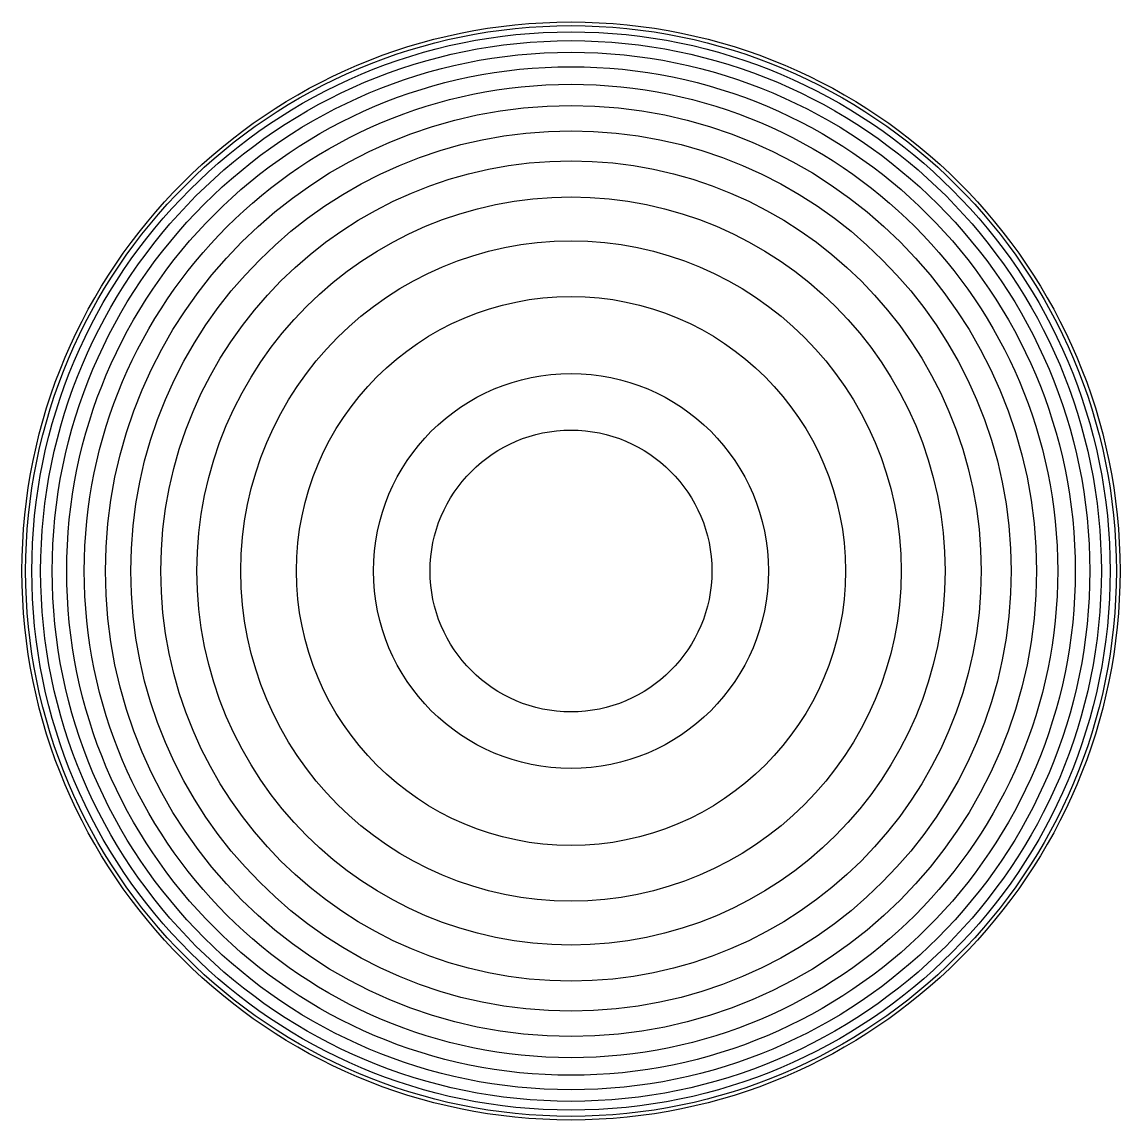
# Model space of a CAD drawing. Extents: x 441.8 to 501.6, y 162.1 to 222.
import ezdxf

# ---------------------------------------------------------------- set-up
doc = ezdxf.new("R2010")
doc.units = 13

msp = doc.modelspace()

# ---------------------------------------------------------------- linework, layer by layer
for centre, radius in [((471.712, 192.035, 2), 29.933), ((471.712, 192.035), 29.933), ((471.712, 192.035, 4), 29.732), ((471.712, 192.035, 6), 29.394), ((471.712, 192.035, 8), 28.914), ((471.712, 192.035, 10), 28.284), ((471.712, 192.035, 12), 27.495), ((471.712, 192.035, 14), 26.533), ((471.712, 192.035, 16), 25.377), ((471.712, 192.035, 18), 24), ((471.712, 192.035, 20), 22.361), ((471.712, 192.035, 22), 20.396), ((471.712, 192.035, 24), 18), ((471.712, 192.035, 26), 14.967), ((471.712, 192.035, 28), 10.77), ((471.712, 192.035, 32), 7.681), ((471.712, 192.035, 30), 7.681)]:
    msp.add_circle(centre, radius)

doc.saveas('drawing.dxf')
